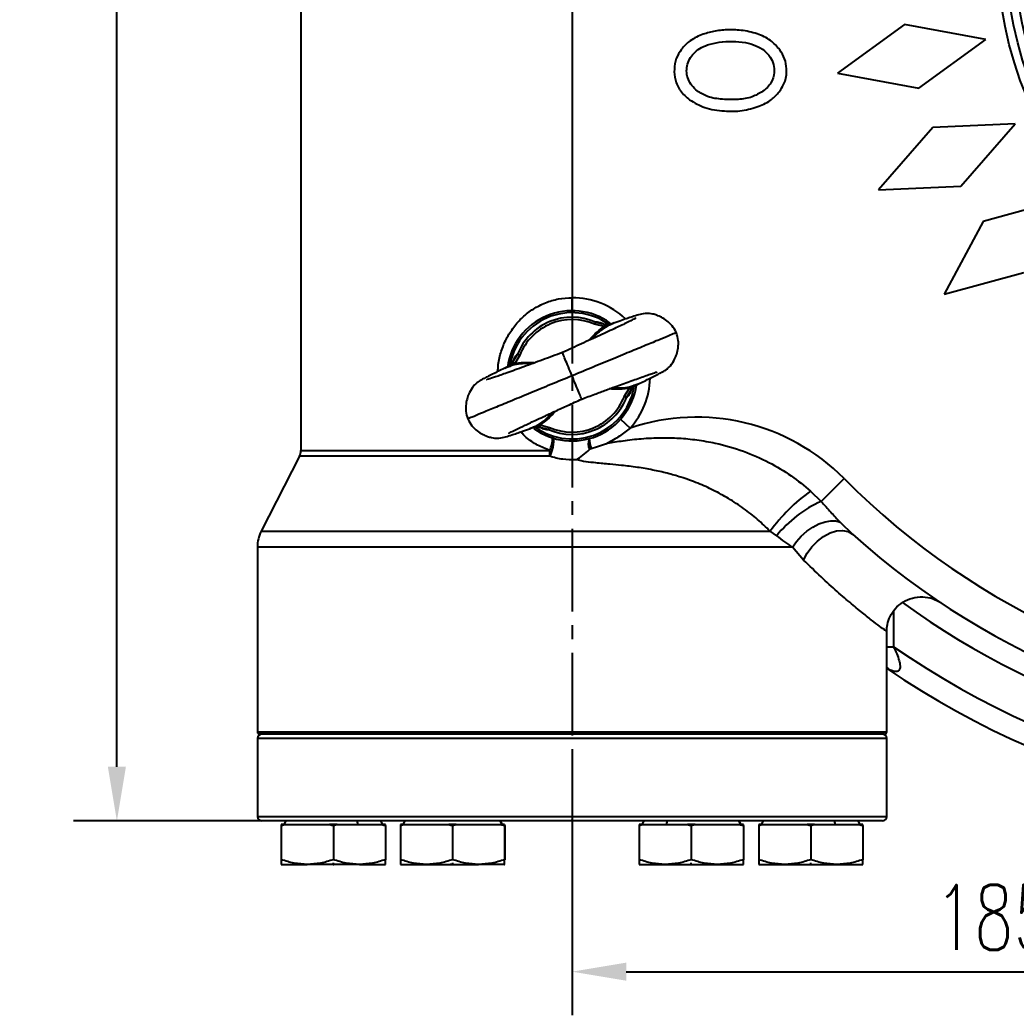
# Model space of a CAD drawing. Header units: millimetres. Extents: x 2160 to 4596, y 811 to 2534.
# Drawn here: x 3674.5 to 3904, y 1567.8 to 1797 of the extents above; entities that cross this region are included whole.
import ezdxf

# ---------------------------------------------------------------- set-up
doc = ezdxf.new("R2010")
doc.units = ezdxf.units.MM
doc.linetypes.add('CENTER2', pattern=[28.575, 19.05, -3.175, 3.175, -3.175])
doc.layers.add('2细线层', color=4, linetype='Continuous', lineweight=35)
doc.styles.get("Standard").update_dxf_attribs({"font": 'arial.ttf'})
doc.styles.add('TH_GBDIM', font='simplex.shx', dxfattribs={"width": 0.707, "bigfont": 'hzfs.shx'})
doc.dimstyles.new('ISO-25$0', dxfattribs={"dimtxt": 2.5, "dimasz": 2.5, "dimexe": 1.25, "dimexo": 0.625, "dimtad": 1, "dimtxsty": 'Standard', "dimcen": 2.5, "dimdle": 5, "dimadec": 0, "dimazin": 0, "dimtfac": 1, "dimtmove": 0, "dimatfit": 3, "dimfxl": 0, "dimarcsym": 0})

# ---------------------------------------------------------------- blocks, each defined once
blk = doc.blocks.new('*U48')
at = {"layer": '2细线层', "color": 0, "linetype": 'CENTER2', "lineweight": -3, "transparency": 16777216}
blk.add_line((0, 514.5), (0, -12.5), dxfattribs=at)
blk = doc.blocks.new('*D63')
at = {"color": 1, "linetype": 'Continuous', "transparency": 16777216}
for p, q in [((3799.19, 2073.53), (3686.81, 2073.53)), ((3696.81, 1625.03), (3696.81, 2061.03)), ((3799.19, 1612.53), (3686.81, 1612.53))]:
    blk.add_line(p, q, dxfattribs=at)
at = {"color": 1, "linetype": 'ByBlock', "transparency": 16777216}
for points in [[(3694.73, 2061.03), (3698.89, 2061.03), (3696.81, 2073.53)], [(3694.73, 1625.03), (3698.89, 1625.03), (3696.81, 1612.53)]]:
    blk.add_solid(points, dxfattribs=at)
at = {"layer": 'Defpoints', "color": 0, "linetype": 'ByBlock', "transparency": 16777216}
for p in [(3696.81, 2073.53), (3801.69, 2073.53), (3801.69, 1612.53)]:
    blk.add_point(p, dxfattribs=at)
at = {"color": 1, "linetype": 'ByBlock', "lineweight": -3, "transparency": 16777216, "insert": (3684.31, 1843.03), "char_height": 15, "attachment_point": 5, "rotation": 90, "style": 'TH_GBDIM'}
blk.add_mtext('461', dxfattribs=at)
blk = doc.blocks.new('*D64')
at = {"color": 1, "linetype": 'Continuous', "transparency": 16777216}
for p, q in [((3986.69, 1810.53), (3986.69, 1567.81)), ((3801.69, 1629.03), (3801.69, 1567.81)), ((3814.19, 1577.81), (3974.19, 1577.81))]:
    blk.add_line(p, q, dxfattribs=at)
at = {"color": 1, "linetype": 'ByBlock', "transparency": 16777216}
for points in [[(3814.19, 1579.9), (3814.19, 1575.73), (3801.69, 1577.81)], [(3974.19, 1579.9), (3974.19, 1575.73), (3986.69, 1577.81)]]:
    blk.add_solid(points, dxfattribs=at)
at = {"layer": 'Defpoints', "color": 0, "linetype": 'ByBlock', "transparency": 16777216}
for p in [(3986.69, 1813.03), (3801.69, 1631.53), (3986.69, 1577.81)]:
    blk.add_point(p, dxfattribs=at)
at = {"color": 1, "linetype": 'ByBlock', "lineweight": -3, "transparency": 16777216, "insert": (3898.87, 1590.31), "char_height": 15, "attachment_point": 5, "style": 'TH_GBDIM'}
blk.add_mtext('185', dxfattribs=at)

msp = doc.modelspace()

# ---------------------------------------------------------------- linework, layer by layer
at = {"color": 7, "linetype": 'Continuous', "lineweight": -3}
for p, q in [((3739.191, 1928.188), (3739.191, 1697.881)), ((3801.691, 1798.535), (3801.691, 1733.064)), ((3878.268, 1795.979), (3862.875, 1784.772)), ((3896.998, 1792.561), (3878.268, 1795.979)), ((3881.606, 1781.355), (3896.998, 1792.561)), ((3862.875, 1784.772), (3881.606, 1781.355)), ((3884.781, 1772.28), (3872.268, 1757.93)), ((3903.802, 1773.116), (3884.781, 1772.28)), ((3891.29, 1758.766), (3903.802, 1773.116)), ((3872.268, 1757.93), (3891.29, 1758.766)), ((3914.763, 1755.673), (3896.405, 1750.625)), ((3896.405, 1750.625), (3887.399, 1733.85)), ((3887.399, 1733.85), (3905.757, 1738.898)), ((3801.691, 1730.064), (3801.691, 1733.064)), ((3809.054, 1726.389), (3806.864, 1726.934)), ((3807.085, 1727.44), (3809.078, 1726.95)), ((3810.507, 1726.911), (3809.054, 1726.389)), ((3809.078, 1726.949), (3809.697, 1726.929)), ((3811.399, 1727.231), (3810.507, 1726.911)), ((3811.399, 1727.231), (3810.533, 1726.836)), ((3788.069, 1718.27), (3789.135, 1720.024)), ((3789.649, 1719.821), (3788.482, 1717.889)), ((3787.079, 1717.231), (3786.226, 1716.831)), ((3787.111, 1717.167), (3786.226, 1716.831)), ((3788.482, 1717.889), (3787.079, 1717.231)), ((3787.644, 1717.818), (3788.069, 1718.269)), ((3814.9, 1712.239), (3816.297, 1712.895)), ((3815.737, 1712.311), (3815.312, 1711.86)), ((3816.263, 1712.966), (3817.155, 1713.298)), ((3816.297, 1712.895), (3817.155, 1713.298)), ((3813.733, 1710.308), (3814.9, 1712.239)), ((3815.312, 1711.859), (3814.247, 1710.105)), ((3791.983, 1702.898), (3792.84, 1703.288)), ((3791.983, 1702.898), (3792.866, 1703.215)), ((3792.866, 1703.215), (3794.328, 1703.74)), ((3794.304, 1703.18), (3793.684, 1703.199)), ((3796.297, 1702.689), (3794.304, 1703.179)), ((3794.328, 1703.74), (3796.517, 1703.195)), ((3812.853, 1705.044), (3815.085, 1703.04)), ((3738.864, 1696.519), (3730.063, 1679.246)), ((3796.55, 1696.519), (3738.864, 1696.519)), ((3739.191, 1697.881), (3796.577, 1697.881)), ((3864.39, 1691.385), (3859.091, 1686.114)), ((3856.653, 1688.5), (3859.091, 1686.114)), ((3863.441, 1681.354), (3866.273, 1678.573)), ((3730.063, 1679.246), (3847.336, 1679.246)), ((3848.845, 1678.229), (3847.336, 1679.246)), ((3729.191, 1675.614), (3729.191, 1633.035)), ((3852.466, 1675.614), (3729.191, 1675.614)), ((3855.048, 1672.614), (3852.466, 1675.614)), ((3875.772, 1660.823), (3875.772, 1652.654)), ((3874.191, 1633.035), (3874.191, 1656.174)), ((3874.191, 1652.654), (3875.772, 1652.654)), ((3874.191, 1647.801), (3874.631, 1647.468)), ((3874.622, 1647.568), (3874.191, 1647.801)), ((3729.191, 1633.035), (3874.191, 1633.035)), ((3873.691, 1632.535), (3729.691, 1632.535)), ((3729.191, 1631.535), (3729.191, 1613.535)), ((3874.191, 1631.535), (3729.191, 1631.535)), ((3874.191, 1613.535), (3874.191, 1631.535)), ((3729.191, 1613.535), (3874.191, 1613.535)), ((3873.191, 1612.535), (3730.191, 1612.535)), ((3735.555, 1611.735), (3734.691, 1611.735)), ((3734.691, 1611.463), (3734.691, 1603.606)), ((3735.749, 1612.535), (3735.287, 1611.735)), ((3735.555, 1611.735), (3745.827, 1611.735)), ((3747.555, 1611.735), (3745.827, 1611.735)), ((3746.691, 1611.463), (3746.691, 1603.606)), ((3747.555, 1611.735), (3757.827, 1611.735)), ((3752.393, 1611.735), (3752.162, 1612.535)), ((3758.095, 1611.735), (3757.633, 1612.535)), ((3758.691, 1611.735), (3757.827, 1611.735)), ((3758.691, 1611.463), (3758.691, 1603.606)), ((3763.021, 1611.735), (3762.157, 1611.735)), ((3762.157, 1611.463), (3762.157, 1603.606)), ((3762.753, 1611.735), (3763.215, 1612.535)), ((3763.021, 1611.735), (3773.294, 1611.735)), ((3775.021, 1611.735), (3773.294, 1611.735)), ((3774.157, 1611.463), (3774.157, 1603.606)), ((3775.021, 1611.735), (3785.294, 1611.735)), ((3785.561, 1611.735), (3785.1, 1612.535)), ((3785.629, 1611.735), (3785.167, 1612.535)), ((3786.157, 1611.735), (3785.294, 1611.735)), ((3786.157, 1611.485), (3786.224, 1611.463)), ((3786.157, 1611.463), (3786.157, 1603.606)), ((3786.224, 1611.463), (3786.224, 1603.606)), ((3801.691, 1612.535), (3801.345, 1612.535)), ((3801.691, 1612.535), (3801.691, 1612.88)), ((3818.021, 1611.735), (3817.157, 1611.735)), ((3817.157, 1611.463), (3817.157, 1603.606)), ((3818.215, 1612.535), (3817.753, 1611.735)), ((3818.021, 1611.735), (3828.294, 1611.735)), ((3823.455, 1611.735), (3823.686, 1612.535)), ((3830.021, 1611.735), (3828.294, 1611.735)), ((3829.157, 1611.463), (3829.157, 1603.606)), ((3830.021, 1611.735), (3840.294, 1611.735)), ((3840.561, 1611.735), (3840.1, 1612.535)), ((3840.629, 1611.735), (3840.167, 1612.535)), ((3841.157, 1611.735), (3840.294, 1611.735)), ((3841.157, 1611.463), (3841.157, 1603.606)), ((3841.168, 1611.481), (3841.224, 1611.463)), ((3841.224, 1611.463), (3841.224, 1603.606)), ((3845.555, 1611.735), (3844.691, 1611.735)), ((3844.691, 1611.463), (3844.691, 1603.606)), ((3845.749, 1612.535), (3845.287, 1611.735)), ((3845.555, 1611.735), (3855.827, 1611.735)), ((3857.555, 1611.735), (3855.827, 1611.735)), ((3856.691, 1611.463), (3856.691, 1603.606)), ((3857.555, 1611.735), (3867.827, 1611.735)), ((3862.393, 1611.735), (3862.162, 1612.535)), ((3868.095, 1611.735), (3867.633, 1612.535)), ((3868.691, 1611.735), (3867.827, 1611.735)), ((3868.691, 1611.463), (3868.691, 1603.606)), ((3734.691, 1602.535), (3740.691, 1602.535)), ((3752.691, 1602.535), (3740.691, 1602.535)), ((3746.691, 1602.535), (3746.093, 1602.535)), ((3746.691, 1602.535), (3746.691, 1602.88)), ((3752.691, 1602.535), (3758.691, 1602.535)), ((3762.157, 1602.535), (3768.157, 1602.535)), ((3768.157, 1602.535), (3780.157, 1602.535)), ((3774.224, 1602.535), (3773.626, 1602.535)), ((3774.224, 1602.535), (3774.224, 1602.88)), ((3786.157, 1602.535), (3780.157, 1602.535)), ((3786.157, 1602.535), (3786.224, 1602.535)), ((3817.157, 1602.535), (3823.157, 1602.535)), ((3823.157, 1602.535), (3835.157, 1602.535)), ((3829.157, 1602.535), (3829.157, 1602.88)), ((3829.157, 1602.535), (3829.756, 1602.535)), ((3835.157, 1602.535), (3841.157, 1602.535)), ((3841.157, 1602.535), (3841.224, 1602.535)), ((3844.691, 1602.535), (3850.691, 1602.535)), ((3850.691, 1602.535), (3862.691, 1602.535)), ((3856.691, 1602.535), (3856.691, 1602.88)), ((3856.691, 1602.535), (3857.289, 1602.535)), ((3862.691, 1602.535), (3868.691, 1602.535))]:
    msp.add_line(p, q, dxfattribs=at)
at = {"color": 7, "linetype": 'Continuous', "lineweight": -3, "flags": 128}
for points in [[(3797.224, 1700.745), (3797.356, 1700.607), (3797.423, 1700.3), (3797.424, 1699.843), (3797.356, 1699.265), (3797.226, 1698.602), (3797.039, 1697.894), (3796.809, 1697.185), (3796.55, 1696.519)], [(3852.466, 1675.614), (3853.373, 1676.902), (3854.492, 1678.133), (3855.773, 1679.249), (3857.157, 1680.202), (3858.582, 1680.947), (3859.984, 1681.452), (3861.3, 1681.693), (3862.47, 1681.66), (3863.441, 1681.354)], [(3855.048, 1672.614), (3855.85, 1674.184), (3856.923, 1675.67), (3858.21, 1676.993), (3859.643, 1678.082), (3861.145, 1678.879), (3862.636, 1679.342), (3864.035, 1679.446), (3865.27, 1679.185), (3866.273, 1678.573)]]:
    msp.add_lwpolyline(points, dxfattribs=at)
at = {"color": 7, "linetype": 'Continuous', "lineweight": -3}
for radius in [87, 85, 83]:
    msp.add_circle((3986.691, 1813.035), radius, dxfattribs=at)
for centre, radius, start, end in [((3801.691, 1715.064), 18, 46.93639, 90), ((3801.691, 1715.064), 15, 54.13579, 172.4719), ((3801.691, 1715.064), 14.55, 54.50798, 172.02386), ((3801.691, 1715.064), 13.5, 66.44906, 158.4475), ((3801.691, 1715.064), 12.948, 66.44908, 158.44748), ((3801.691, 1715.064), 15, 234.03919, 351.70005), ((3801.691, 1715.064), 14.55, 234.50803, 352.02429), ((3801.691, 1715.064), 18, 318.08555, 358.02974), ((3801.691, 1715.064), 13.5, 246.44906, 338.4475), ((3801.691, 1715.064), 12.948, 246.44908, 338.44748), ((3830.358, 1657.535), 48, 44.84695, 108.55265), ((3787.756, 1701.381), 9.49, 338.35465, 356.15469), ((3808.775, 1699.416), 3.38, 159.78863, 203.60861), ((3822.547, 1703.28), 17.158, 189.04239, 196.75698), ((3736.191, 1697.881), 3, 333, 0), ((3763.412, 1697.851), 33.165, 357.69779, 0.05137), ((3986.691, 1813.035), 172.5, 224.84695, 308.3373), ((3879.355, 1656.328), 39.375, 125.20874, 144.40702), ((3869.617, 1661.838), 26.46, 113.44091, 141.72344), ((3986.691, 1813.035), 200, 235.77113, 319.35661), ((3986.691, 1813.035), 195, 235.33235, 318.18969), ((3737.191, 1675.614), 8, 153, 180), ((3986.691, 1813.035), 180.5, 228.15376, 308.3373), ((3986.691, 1813.035), 185.5, 234.06827, 308.3373), ((3729.691, 1633.035), 0.5, 180, 270), ((3730.191, 1631.535), 1, 90, 180), ((3873.191, 1631.535), 1, 0, 90), ((3873.691, 1633.035), 0.5, 270, 0), ((3730.191, 1613.535), 1, 180, 270), ((3873.191, 1613.535), 1, 270, 0)]:
    msp.add_arc(centre, radius, start, end, dxfattribs=at)
for points, knots in [([(3831.517, 1793.618), (3830.494, 1793.156), (3828.723, 1792.357), (3827.441, 1790.909), (3826.9, 1790.299)], [0, 0, 0, 0, 0.5780569, 1, 1, 1, 1]), ([(3849.572, 1790.153), (3848.891, 1790.923), (3847.445, 1792.557), (3844.239, 1793.98), (3840.823, 1794.72), (3837.433, 1794.811), (3834.346, 1794.532), (3832.437, 1793.915), (3831.517, 1793.618)], [0, 0, 0, 0, 0.1564092, 0.3321812, 0.5264058, 0.6922997, 0.8518551, 1, 1, 1, 1]), ([(3830.507, 1780.676), (3830.073, 1781.075), (3829.242, 1781.84), (3828.412, 1783.301), (3828.046, 1784.882), (3828.115, 1786.501), (3828.676, 1788.059), (3829.699, 1789.419), (3831.125, 1790.556), (3832.277, 1791.032), (3832.879, 1791.282)], [0, 0, 0, 0, 0.129795, 0.2485062, 0.365101, 0.4845932, 0.6019273, 0.7255784, 0.856379, 1, 1, 1, 1]), ([(3832.879, 1791.282), (3833.764, 1791.527), (3835.651, 1792.05), (3838.615, 1792.141), (3841.488, 1791.917), (3844.009, 1791.226), (3845.984, 1790.074), (3847.421, 1788.6), (3848.226, 1786.816), (3848.386, 1784.717), (3847.691, 1782.344), (3846.37, 1781.194), (3845.683, 1780.596)], [0, 0, 0, 0, 0.1118979, 0.2388669, 0.3599121, 0.463869, 0.5555492, 0.6365152, 0.7117599, 0.7897235, 0.890585, 1, 1, 1, 1]), ([(3826.9, 1790.299), (3826.451, 1789.596), (3825.559, 1788.197), (3825.147, 1785.707), (3825.393, 1783.138), (3826.547, 1780.56), (3828.01, 1779.295), (3828.767, 1778.64)], [0, 0, 0, 0, 0.1886755, 0.3755256, 0.5627745, 0.7736412, 1, 1, 1, 1]), ([(3849.412, 1780.445), (3849.93, 1781.257), (3850.971, 1782.886), (3851.239, 1785.628), (3850.786, 1788.134), (3849.981, 1789.473), (3849.572, 1790.153)], [0, 0, 0, 0, 0.2748684, 0.5520098, 0.77219, 1, 1, 1, 1]), ([(3845.683, 1780.596), (3844.863, 1780.123), (3843.098, 1779.103), (3839.839, 1778.637), (3836.412, 1778.711), (3833.088, 1779.125), (3831.294, 1780.203), (3830.507, 1780.676)], [0, 0, 0, 0, 0.1773219, 0.3817976, 0.6085335, 0.8282288, 1, 1, 1, 1]), ([(3844.756, 1777.141), (3845.78, 1777.6), (3847.558, 1778.396), (3848.86, 1779.835), (3849.412, 1780.445)], [0, 0, 0, 0, 0.57592258, 1, 1, 1, 1]), ([(3828.767, 1778.64), (3829.909, 1777.975), (3832.38, 1776.537), (3836.616, 1775.996), (3840.868, 1775.96), (3843.468, 1776.75), (3844.756, 1777.141)], [0, 0, 0, 0, 0.2366317, 0.5120105, 0.7583041, 1, 1, 1, 1]), ([(3784.609, 1716.062), (3784.624, 1716.594), (3784.67, 1718.168), (3785.315, 1720.733), (3786.498, 1723.638), (3788.16, 1726.301), (3790.255, 1728.62), (3792.726, 1730.533), (3795.529, 1731.95), (3798.549, 1732.89), (3800.648, 1733.007), (3801.691, 1733.064)], [0, 0, 0, 0, 0.0597422, 0.1765461, 0.2946587, 0.4128948, 0.5297988, 0.647282, 0.7646387, 0.8831471, 1, 1, 1, 1]), ([(3825.726, 1724.995), (3825.429, 1725.551), (3824.863, 1726.612), (3823.609, 1727.75), (3822.385, 1728.536), (3821.264, 1729.024), (3820.317, 1729.292), (3819.365, 1729.435), (3818.15, 1729.412), (3816.924, 1729.095), (3815.832, 1728.759), (3814.45, 1728.3), (3813.064, 1727.823), (3811.912, 1727.414), (3811.281, 1727.19)], [0, 0, 0, 0, 0.0802992, 0.1532365, 0.2176615, 0.2724243, 0.3175501, 0.3543754, 0.4174178, 0.5489488, 0.6943537, 0.7883836, 0.883965, 1, 1, 1, 1]), ([(3816.26, 1728.29), (3816.269, 1728.3), (3816.301, 1728.342), (3815.697, 1727.992), (3814.441, 1727.374), (3811.802, 1726.099), (3808.204, 1724.42), (3803.955, 1722.465), (3800.959, 1721.101), (3799.476, 1720.425)], [0, 0, 0, 0, 0.0236757, 0.0922552, 0.2479805, 0.4254896, 0.6204762, 0.8121875, 1, 1, 1, 1]), ([(3805.649, 1723.248), (3805.69, 1723.302), (3806.244, 1724.009), (3807.34, 1725.122), (3808.531, 1726.002), (3809.054, 1726.389)], [0, 0, 0, 0, 0.0437386, 0.5805514, 1, 1, 1, 1]), ([(3810.533, 1726.836), (3810.253, 1726.717), (3809.397, 1726.351), (3807.911, 1725.285), (3806.885, 1724.184), (3806.285, 1723.541)], [0, 0, 0, 0, 0.1679096, 0.5142219, 1, 1, 1, 1]), ([(3807.085, 1727.44), (3807.079, 1727.427), (3807.068, 1727.401), (3807.017, 1727.284), (3806.947, 1727.124), (3806.892, 1726.997), (3806.864, 1726.934)], [0, 0, 0, 0, 0.25, 0.5, 0.75, 1, 1, 1, 1]), ([(3807.085, 1727.44), (3807.198, 1727.464), (3807.417, 1727.511), (3808.131, 1727.382), (3808.823, 1727.09), (3809.165, 1726.946)], [0, 0, 0, 0, 0.3505076, 0.6800159, 1, 1, 1, 1]), ([(3809.078, 1726.95), (3809.079, 1726.939), (3809.083, 1726.918), (3809.079, 1726.789), (3809.07, 1726.607), (3809.059, 1726.462), (3809.054, 1726.389)], [0, 0, 0, 0, 0.24999994, 0.49999992, 0.74999993, 1, 1, 1, 1]), ([(3809.697, 1726.929), (3809.899, 1726.939), (3810.504, 1726.966), (3811.041, 1727.125), (3811.399, 1727.231)], [0, 0, 0, 0, 0.3327822, 1, 1, 1, 1]), ([(3825.623, 1724.952), (3825.616, 1724.949), (3825.596, 1724.941), (3824.409, 1724.45), (3822.289, 1723.575), (3819.254, 1722.321), (3815.536, 1720.784), (3811.264, 1719.02), (3806.587, 1717.087), (3803.332, 1715.742), (3801.691, 1715.064)], [0, 0, 0, 0, 0.0911634, 0.2209144, 0.3516445, 0.4822546, 0.6117406, 0.7401338, 0.8689752, 1, 1, 1, 1]), ([(3817.1, 1713.271), (3817.172, 1713.305), (3817.739, 1713.571), (3818.727, 1714.043), (3820.06, 1714.689), (3821.23, 1715.274), (3822.136, 1715.749), (3822.796, 1716.121), (3823.252, 1716.413), (3823.567, 1716.635), (3823.969, 1716.979), (3824.611, 1717.65), (3825.287, 1718.713), (3825.85, 1720.138), (3826.167, 1721.58), (3826.25, 1723.264), (3825.905, 1724.401), (3825.726, 1724.995)], [0, 0, 0, 0, 0.0131635, 0.10262655, 0.20017754, 0.30610066, 0.40845994, 0.48986642, 0.55593996, 0.59026427, 0.61117678, 0.63901012, 0.72153986, 0.7780646, 0.84433962, 0.91882516, 1, 1, 1, 1]), ([(3799.476, 1720.425), (3797.949, 1719.857), (3794.863, 1718.709), (3790.473, 1717.095), (3786.74, 1715.744), (3783.97, 1714.784), (3782.644, 1714.336), (3781.969, 1714.157), (3782.022, 1714.151), (3782.035, 1714.15)], [0, 0, 0, 0, 0.1878125, 0.3795238, 0.5745104, 0.7520195, 0.9077448, 0.9763243, 1, 1, 1, 1]), ([(3788.012, 1718.209), (3788.148, 1718.543), (3788.43, 1719.235), (3788.846, 1719.834), (3789.037, 1719.96), (3789.135, 1720.024)], [0, 0, 0, 0, 0.3120319, 0.6469836, 1, 1, 1, 1]), ([(3801.691, 1715.064), (3801.401, 1715.767), (3800.82, 1717.172), (3800.088, 1718.944), (3799.576, 1720.183), (3799.509, 1720.344), (3799.476, 1720.425)], [0, 0, 0, 0, 0.2499913, 0.4999972, 0.749995, 1, 1, 1, 1]), ([(3786.226, 1716.831), (3786.555, 1717.008), (3787.047, 1717.275), (3787.495, 1717.682), (3787.644, 1717.818)], [0, 0, 0, 0, 0.6672178, 1, 1, 1, 1]), ([(3792.618, 1717.887), (3792.512, 1717.894), (3791.989, 1717.93), (3791.073, 1717.922), (3789.581, 1717.818), (3788.237, 1717.624), (3787.353, 1717.265), (3787.111, 1717.167)], [0, 0, 0, 0, 0.0567763, 0.2813695, 0.4896054, 0.8602026, 1, 1, 1, 1]), ([(3788.069, 1718.27), (3788.075, 1718.261), (3788.088, 1718.244), (3788.182, 1718.155), (3788.317, 1718.033), (3788.427, 1717.937), (3788.482, 1717.889)], [0, 0, 0, 0, 0.2499999, 0.4999999, 0.7499999, 1, 1, 1, 1]), ([(3788.482, 1717.889), (3788.897, 1717.961), (3789.713, 1718.101), (3791.059, 1718.169), (3792.189, 1718.155), (3792.909, 1718.088), (3793.112, 1718.069)], [0, 0, 0, 0, 0.2711716, 0.5337545, 0.868429, 1, 1, 1, 1]), ([(3786.282, 1716.858), (3786.209, 1716.824), (3785.643, 1716.558), (3784.655, 1716.086), (3783.322, 1715.44), (3782.151, 1714.855), (3781.246, 1714.38), (3780.585, 1714.008), (3780.129, 1713.716), (3779.814, 1713.494), (3779.413, 1713.15), (3778.771, 1712.479), (3778.095, 1711.416), (3777.531, 1709.991), (3777.214, 1708.549), (3777.132, 1706.864), (3777.476, 1705.727), (3777.656, 1705.134)], [0, 0, 0, 0, 0.0131632, 0.1026262, 0.2001773, 0.3061004, 0.4084597, 0.4898662, 0.5559398, 0.5902641, 0.6111766, 0.63901, 0.7215398, 0.7780645, 0.8443396, 0.9188251, 1, 1, 1, 1]), ([(3801.691, 1715.064), (3800.05, 1714.386), (3796.794, 1713.041), (3792.118, 1711.109), (3787.846, 1709.344), (3784.128, 1707.808), (3781.092, 1706.554), (3778.973, 1705.678), (3777.785, 1705.188), (3777.766, 1705.18), (3777.758, 1705.176)], [0, 0, 0, 0, 0.1310248, 0.2598662, 0.3882594, 0.5177454, 0.6483555, 0.7790856, 0.9088366, 1, 1, 1, 1]), ([(3803.906, 1709.704), (3803.872, 1709.784), (3803.806, 1709.945), (3803.294, 1711.185), (3802.561, 1712.957), (3801.981, 1714.362), (3801.691, 1715.064)], [0, 0, 0, 0, 0.250005, 0.5000028, 0.7500087, 1, 1, 1, 1]), ([(3803.906, 1709.704), (3804.923, 1710.082), (3806.812, 1710.785), (3809.373, 1711.733), (3811.472, 1712.505), (3813.904, 1713.394), (3816.117, 1714.193), (3818.093, 1714.89), (3819.42, 1715.348), (3820.412, 1715.676), (3821.008, 1715.868), (3821.308, 1715.96), (3821.316, 1715.978), (3821.319, 1715.985)], [0, 0, 0, 0, 0.1225287, 0.2274703, 0.3162562, 0.3925936, 0.5567175, 0.6471806, 0.7428207, 0.8314394, 0.9061753, 0.966929, 1, 1, 1, 1]), ([(3810.923, 1712.302), (3811.803, 1712.27), (3813.309, 1712.214), (3815.116, 1712.508), (3815.981, 1712.853), (3816.263, 1712.966)], [0, 0, 0, 0, 0.48633357, 0.83227183, 1, 1, 1, 1]), ([(3817.155, 1713.298), (3816.827, 1713.12), (3816.335, 1712.854), (3815.886, 1712.446), (3815.737, 1712.311)], [0, 0, 0, 0, 0.6672178, 1, 1, 1, 1]), ([(3814.9, 1712.239), (3814.544, 1712.178), (3813.746, 1712.039), (3812.401, 1711.959), (3811.208, 1711.972), (3810.47, 1712.041), (3810.266, 1712.061)], [0, 0, 0, 0, 0.232258, 0.5218588, 0.8676597, 1, 1, 1, 1]), ([(3815.369, 1711.92), (3815.233, 1711.586), (3814.952, 1710.894), (3814.536, 1710.294), (3814.345, 1710.169), (3814.247, 1710.105)], [0, 0, 0, 0, 0.3118528, 0.6468908, 1, 1, 1, 1]), ([(3815.312, 1711.859), (3815.306, 1711.868), (3815.294, 1711.885), (3815.2, 1711.974), (3815.065, 1712.096), (3814.955, 1712.192), (3814.9, 1712.239)], [0, 0, 0, 0, 0.24999994, 0.49999992, 0.74999993, 1, 1, 1, 1]), ([(3787.127, 1701.843), (3787.119, 1701.835), (3787.069, 1701.778), (3787.561, 1702.074), (3788.662, 1702.616), (3790.4, 1703.463), (3792.111, 1704.273), (3793.674, 1705.006), (3795.606, 1705.904), (3797.963, 1706.99), (3800.774, 1708.277), (3802.822, 1709.21), (3803.906, 1709.704)], [0, 0, 0, 0, 0.0118315, 0.0809938, 0.2301012, 0.3783472, 0.4527495, 0.5364095, 0.6322194, 0.7406701, 0.8627025, 1, 1, 1, 1]), ([(3792.84, 1703.288), (3793.121, 1703.408), (3793.981, 1703.775), (3795.471, 1704.843), (3796.5, 1705.947), (3797.1, 1706.591)], [0, 0, 0, 0, 0.1682814, 0.5145865, 1, 1, 1, 1]), ([(3797.736, 1706.884), (3797.693, 1706.83), (3797.161, 1706.15), (3796.07, 1705.033), (3794.88, 1704.15), (3794.328, 1703.74)], [0, 0, 0, 0, 0.0448414, 0.5567394, 1, 1, 1, 1]), ([(3777.656, 1705.134), (3777.953, 1704.578), (3778.518, 1703.517), (3779.773, 1702.379), (3780.997, 1701.593), (3782.118, 1701.105), (3783.064, 1700.837), (3784.017, 1700.694), (3785.232, 1700.717), (3786.458, 1701.033), (3787.55, 1701.37), (3788.932, 1701.829), (3790.318, 1702.306), (3791.47, 1702.715), (3792.101, 1702.939)], [0, 0, 0, 0, 0.0802993, 0.1532367, 0.2176619, 0.2724247, 0.3175506, 0.3543759, 0.4174184, 0.5489496, 0.6943547, 0.7883848, 0.8839663, 1, 1, 1, 1]), ([(3793.684, 1703.199), (3793.483, 1703.19), (3792.877, 1703.163), (3792.341, 1703.004), (3791.983, 1702.898)], [0, 0, 0, 0, 0.33278221, 1, 1, 1, 1]), ([(3796.297, 1702.689), (3796.184, 1702.665), (3795.964, 1702.618), (3795.251, 1702.746), (3794.558, 1703.039), (3794.217, 1703.182)], [0, 0, 0, 0, 0.3505109, 0.6800222, 1, 1, 1, 1]), ([(3794.304, 1703.179), (3794.302, 1703.19), (3794.299, 1703.211), (3794.303, 1703.34), (3794.312, 1703.522), (3794.323, 1703.667), (3794.328, 1703.74)], [0, 0, 0, 0, 0.24999994, 0.49999992, 0.74999993, 1, 1, 1, 1]), ([(3796.297, 1702.689), (3796.302, 1702.702), (3796.314, 1702.728), (3796.365, 1702.845), (3796.435, 1703.005), (3796.49, 1703.132), (3796.517, 1703.195)], [0, 0, 0, 0, 0.25, 0.5, 0.75, 1, 1, 1, 1]), ([(3796.577, 1697.881), (3795.619, 1698.258), (3793.68, 1699.02), (3791.421, 1700.525), (3790.265, 1701.709), (3789.84, 1702.144)], [0, 0, 0, 0, 0.3821337, 0.7731473, 1, 1, 1, 1]), ([(3815.085, 1703.04), (3814.276, 1702.386), (3812.633, 1701.057), (3810.776, 1700.05), (3809.834, 1699.539)], [0, 0, 0, 0, 0.492686, 1, 1, 1, 1]), ([(3809.834, 1699.539), (3811.042, 1699.74), (3813.629, 1700.172), (3817.783, 1700.641), (3822.077, 1700.852), (3826.365, 1700.749), (3830.508, 1700.35), (3835.514, 1699.47), (3841.121, 1697.855), (3846.98, 1695.277), (3852.185, 1692.203), (3855.193, 1689.71), (3856.653, 1688.5)], [0, 0, 0, 0, 0.0734222, 0.1571995, 0.2509724, 0.3317346, 0.4152521, 0.5015532, 0.6378312, 0.7658566, 0.8863862, 1, 1, 1, 1]), ([(3806.118, 1698.333), (3806.743, 1698.516), (3807.681, 1698.79), (3808.76, 1699.157), (3809.298, 1699.346), (3809.566, 1699.442), (3809.7, 1699.49), (3809.772, 1699.516), (3809.809, 1699.53), (3809.828, 1699.537), (3809.833, 1699.538), (3809.834, 1699.539), (3809.834, 1699.539), (3809.834, 1699.539), (3809.834, 1699.539), (3809.834, 1699.539)], [0, 0, 0, 0, 0.4999565, 0.7499679, 0.8749676, 0.9374871, 0.9687469, 0.9843768, 0.9960672, 0.9990037, 0.9997444, 0.9999328, 0.9999816, 0.9999946, 1, 1, 1, 1]), ([(3802.558, 1695.725), (3801.538, 1695.72), (3799.478, 1695.709), (3797.532, 1696.247), (3796.55, 1696.519)], [0, 0, 0, 0, 0.4953204, 1, 1, 1, 1]), ([(3802.558, 1695.727), (3802.558, 1695.727), (3802.558, 1695.727), (3802.56, 1695.727), (3802.564, 1695.729), (3802.582, 1695.738), (3803.158, 1696.02), (3804.257, 1696.712), (3805.198, 1697.606), (3805.678, 1698.062)], [0, 0, 0, 0, 0.0000331, 0.0003092, 0.0010937, 0.0040926, 0.0158087, 0.4984428, 1, 1, 1, 1]), ([(3805.678, 1698.062), (3805.742, 1698.122), (3805.871, 1698.242), (3806.036, 1698.303), (3806.118, 1698.333)], [0, 0, 0, 0, 0.5011533, 1, 1, 1, 1]), ([(3847.336, 1679.246), (3846.375, 1680.178), (3844.434, 1682.063), (3841.217, 1684.568), (3837.833, 1686.796), (3834.294, 1688.733), (3830.63, 1690.38), (3827.577, 1691.479), (3825.221, 1692.191), (3823.622, 1692.623), (3821.973, 1693.019), (3820.274, 1693.378), (3818.523, 1693.702), (3816.72, 1693.989), (3814.905, 1694.236), (3812.797, 1694.465), (3810.22, 1694.718), (3807.506, 1694.97), (3804.869, 1695.233), (3803.356, 1695.555), (3802.558, 1695.725)], [0, 0, 0, 0, 0.0814012, 0.16448, 0.2500526, 0.331675, 0.4145806, 0.4993935, 0.5328051, 0.5669186, 0.6017692, 0.6373908, 0.6738165, 0.7110784, 0.7492077, 0.7857137, 0.8402924, 0.906453, 0.9506565, 1, 1, 1, 1]), ([(3859.091, 1686.114), (3859.834, 1685.293), (3861.302, 1683.673), (3862.734, 1682.12), (3863.441, 1681.354)], [0, 0, 0, 0, 0.5068389, 1, 1, 1, 1]), ([(3852.466, 1675.614), (3851.902, 1676.003), (3850.758, 1676.792), (3849.489, 1677.745), (3848.845, 1678.229)], [0, 0, 0, 0, 0.4924845, 1, 1, 1, 1]), ([(3874.163, 1656.174), (3874.116, 1656.207), (3874.019, 1656.278), (3872.99, 1657.046), (3871.315, 1658.319), (3868.995, 1660.139), (3866.133, 1662.472), (3862.8, 1665.33), (3859.092, 1668.668), (3856.401, 1671.294), (3855.048, 1672.614)], [0, 0, 0, 0, 0.1153166, 0.2411831, 0.3677154, 0.4938082, 0.6197508, 0.7456181, 0.8721297, 1, 1, 1, 1]), ([(3874.191, 1656.152), (3874.224, 1656.706), (3874.297, 1657.895), (3874.936, 1659.71), (3876.102, 1661.504), (3877.862, 1663.02), (3880.074, 1663.996), (3882.459, 1664.258), (3884.733, 1663.872), (3886.014, 1663.154), (3886.626, 1662.811)], [0, 0, 0, 0, 0.0963913, 0.2069149, 0.3308657, 0.4654813, 0.6058082, 0.7455077, 0.8784153, 1, 1, 1, 1]), ([(3875.772, 1652.654), (3876.267, 1651.584), (3876.939, 1650.134), (3877.268, 1648.491), (3877.265, 1647.853), (3877.18, 1647.448), (3876.972, 1647.12), (3876.605, 1646.932), (3876.115, 1646.919), (3875.443, 1647.057), (3874.929, 1647.377), (3874.622, 1647.568)], [0, 0, 0, 0, 0.359936, 0.4876289, 0.5411344, 0.5896857, 0.6514744, 0.7159757, 0.7887106, 0.8736401, 1, 1, 1, 1]), ([(3734.691, 1611.463), (3734.852, 1611.516), (3735.139, 1611.61), (3735.428, 1611.696), (3735.555, 1611.735)], [0, 0, 0, 0, 0.5604651, 1, 1, 1, 1]), ([(3734.691, 1611.735), (3734.691, 1611.686), (3734.691, 1611.599), (3734.691, 1611.504), (3734.691, 1611.463)], [0, 0, 0, 0, 0.559612, 1, 1, 1, 1]), ([(3745.827, 1611.735), (3745.989, 1611.686), (3746.277, 1611.599), (3746.564, 1611.504), (3746.691, 1611.463)], [0, 0, 0, 0, 0.559612, 1, 1, 1, 1]), ([(3746.691, 1611.463), (3746.852, 1611.515), (3747.139, 1611.61), (3747.427, 1611.696), (3747.555, 1611.735)], [0, 0, 0, 0, 0.5600368, 1, 1, 1, 1]), ([(3757.827, 1611.735), (3757.989, 1611.686), (3758.278, 1611.599), (3758.565, 1611.504), (3758.691, 1611.463)], [0, 0, 0, 0, 0.5604119, 1, 1, 1, 1]), ([(3758.691, 1611.463), (3758.691, 1611.516), (3758.691, 1611.61), (3758.691, 1611.696), (3758.691, 1611.735)], [0, 0, 0, 0, 0.5604651, 1, 1, 1, 1]), ([(3762.157, 1611.463), (3762.318, 1611.516), (3762.605, 1611.61), (3762.894, 1611.696), (3763.021, 1611.735)], [0, 0, 0, 0, 0.5604651, 1, 1, 1, 1]), ([(3762.157, 1611.735), (3762.157, 1611.686), (3762.157, 1611.599), (3762.157, 1611.504), (3762.157, 1611.463)], [0, 0, 0, 0, 0.5599565, 1, 1, 1, 1]), ([(3773.294, 1611.735), (3773.455, 1611.686), (3773.744, 1611.599), (3774.031, 1611.504), (3774.157, 1611.463)], [0, 0, 0, 0, 0.559612, 1, 1, 1, 1]), ([(3774.157, 1611.463), (3774.318, 1611.516), (3774.605, 1611.61), (3774.894, 1611.696), (3775.021, 1611.735)], [0, 0, 0, 0, 0.5604651, 1, 1, 1, 1]), ([(3785.294, 1611.735), (3785.455, 1611.686), (3785.744, 1611.599), (3786.031, 1611.504), (3786.157, 1611.463)], [0, 0, 0, 0, 0.559612, 1, 1, 1, 1]), ([(3786.157, 1611.463), (3786.157, 1611.515), (3786.157, 1611.61), (3786.157, 1611.696), (3786.157, 1611.735)], [0, 0, 0, 0, 0.5600368, 1, 1, 1, 1]), ([(3786.224, 1611.463), (3786.224, 1611.516), (3786.224, 1611.61), (3786.224, 1611.696), (3786.224, 1611.735)], [0, 0, 0, 0, 0.56046507, 1, 1, 1, 1]), ([(3817.157, 1611.463), (3817.318, 1611.515), (3817.605, 1611.61), (3817.894, 1611.696), (3818.021, 1611.735)], [0, 0, 0, 0, 0.5595789, 1, 1, 1, 1]), ([(3817.157, 1611.735), (3817.157, 1611.686), (3817.157, 1611.599), (3817.157, 1611.504), (3817.157, 1611.463)], [0, 0, 0, 0, 0.559612, 1, 1, 1, 1]), ([(3828.294, 1611.735), (3828.455, 1611.686), (3828.744, 1611.599), (3829.031, 1611.504), (3829.157, 1611.463)], [0, 0, 0, 0, 0.5599565, 1, 1, 1, 1]), ([(3829.157, 1611.463), (3829.318, 1611.516), (3829.605, 1611.61), (3829.894, 1611.696), (3830.021, 1611.735)], [0, 0, 0, 0, 0.5604651, 1, 1, 1, 1]), ([(3840.294, 1611.735), (3840.455, 1611.686), (3840.744, 1611.599), (3841.031, 1611.504), (3841.157, 1611.463)], [0, 0, 0, 0, 0.559612, 1, 1, 1, 1]), ([(3841.157, 1611.463), (3841.157, 1611.516), (3841.157, 1611.61), (3841.157, 1611.696), (3841.157, 1611.735)], [0, 0, 0, 0, 0.5604651, 1, 1, 1, 1]), ([(3841.224, 1611.463), (3841.224, 1611.515), (3841.224, 1611.61), (3841.224, 1611.696), (3841.224, 1611.735)], [0, 0, 0, 0, 0.5595789, 1, 1, 1, 1]), ([(3844.691, 1611.463), (3844.852, 1611.516), (3845.139, 1611.61), (3845.428, 1611.696), (3845.555, 1611.735)], [0, 0, 0, 0, 0.5604651, 1, 1, 1, 1]), ([(3844.691, 1611.735), (3844.691, 1611.686), (3844.691, 1611.599), (3844.691, 1611.504), (3844.691, 1611.463)], [0, 0, 0, 0, 0.559612, 1, 1, 1, 1]), ([(3855.827, 1611.735), (3855.989, 1611.686), (3856.277, 1611.599), (3856.564, 1611.504), (3856.691, 1611.463)], [0, 0, 0, 0, 0.559612, 1, 1, 1, 1]), ([(3856.691, 1611.463), (3856.851, 1611.515), (3857.138, 1611.61), (3857.427, 1611.696), (3857.555, 1611.735)], [0, 0, 0, 0, 0.5595789, 1, 1, 1, 1]), ([(3867.827, 1611.735), (3867.989, 1611.686), (3868.278, 1611.599), (3868.565, 1611.504), (3868.691, 1611.463)], [0, 0, 0, 0, 0.5599565, 1, 1, 1, 1]), ([(3868.691, 1611.463), (3868.691, 1611.516), (3868.691, 1611.61), (3868.691, 1611.696), (3868.691, 1611.735)], [0, 0, 0, 0, 0.5604651, 1, 1, 1, 1]), ([(3740.691, 1602.535), (3739.674, 1602.59), (3737.641, 1602.7), (3735.674, 1603.304), (3734.691, 1603.606)], [0, 0, 0, 0, 0.50025145, 1, 1, 1, 1]), ([(3734.691, 1603.606), (3734.691, 1603.304), (3734.691, 1602.7), (3734.691, 1602.59), (3734.691, 1602.535)], [0, 0, 0, 0, 0.5003834, 1, 1, 1, 1]), ([(3746.691, 1603.606), (3745.707, 1603.304), (3743.74, 1602.7), (3741.707, 1602.59), (3740.691, 1602.535)], [0, 0, 0, 0, 0.5003834, 1, 1, 1, 1]), ([(3752.691, 1602.535), (3751.67, 1602.59), (3749.637, 1602.701), (3747.67, 1603.305), (3746.691, 1603.606)], [0, 0, 0, 0, 0.5020929, 1, 1, 1, 1]), ([(3758.691, 1603.606), (3757.704, 1603.303), (3755.737, 1602.699), (3753.704, 1602.589), (3752.691, 1602.535)], [0, 0, 0, 0, 0.5016236, 1, 1, 1, 1]), ([(3758.691, 1602.535), (3758.691, 1602.59), (3758.691, 1602.7), (3758.691, 1603.304), (3758.691, 1603.606)], [0, 0, 0, 0, 0.5002514, 1, 1, 1, 1]), ([(3768.157, 1602.535), (3767.14, 1602.59), (3765.107, 1602.7), (3763.14, 1603.304), (3762.157, 1603.606)], [0, 0, 0, 0, 0.5002514, 1, 1, 1, 1]), ([(3762.157, 1603.606), (3762.157, 1603.305), (3762.157, 1602.701), (3762.157, 1602.59), (3762.157, 1602.535)], [0, 0, 0, 0, 0.49790711, 1, 1, 1, 1]), ([(3774.157, 1603.606), (3773.173, 1603.304), (3771.206, 1602.7), (3769.173, 1602.59), (3768.157, 1602.535)], [0, 0, 0, 0, 0.5003834, 1, 1, 1, 1]), ([(3780.157, 1602.535), (3779.14, 1602.59), (3777.107, 1602.7), (3775.14, 1603.304), (3774.157, 1603.606)], [0, 0, 0, 0, 0.5002514, 1, 1, 1, 1]), ([(3786.157, 1603.606), (3785.173, 1603.304), (3783.206, 1602.7), (3781.173, 1602.59), (3780.157, 1602.535)], [0, 0, 0, 0, 0.5003834, 1, 1, 1, 1]), ([(3786.157, 1602.535), (3786.157, 1602.59), (3786.157, 1602.701), (3786.157, 1603.305), (3786.157, 1603.606)], [0, 0, 0, 0, 0.5020929, 1, 1, 1, 1]), ([(3823.157, 1602.535), (3822.144, 1602.589), (3820.111, 1602.699), (3818.144, 1603.303), (3817.157, 1603.606)], [0, 0, 0, 0, 0.4983764, 1, 1, 1, 1]), ([(3817.157, 1603.606), (3817.157, 1603.304), (3817.157, 1602.7), (3817.157, 1602.59), (3817.157, 1602.535)], [0, 0, 0, 0, 0.50038338, 1, 1, 1, 1]), ([(3829.157, 1603.606), (3828.178, 1603.305), (3826.211, 1602.701), (3824.178, 1602.59), (3823.157, 1602.535)], [0, 0, 0, 0, 0.4979071, 1, 1, 1, 1]), ([(3835.157, 1602.535), (3834.14, 1602.59), (3832.107, 1602.7), (3830.14, 1603.304), (3829.157, 1603.606)], [0, 0, 0, 0, 0.5002514, 1, 1, 1, 1]), ([(3841.157, 1603.606), (3840.173, 1603.304), (3838.206, 1602.7), (3836.173, 1602.59), (3835.157, 1602.535)], [0, 0, 0, 0, 0.5003834, 1, 1, 1, 1]), ([(3841.157, 1602.535), (3841.157, 1602.59), (3841.157, 1602.7), (3841.157, 1603.304), (3841.157, 1603.606)], [0, 0, 0, 0, 0.5002514, 1, 1, 1, 1]), ([(3850.691, 1602.535), (3849.674, 1602.59), (3847.641, 1602.7), (3845.674, 1603.304), (3844.691, 1603.606)], [0, 0, 0, 0, 0.5002514, 1, 1, 1, 1]), ([(3844.691, 1603.606), (3844.691, 1603.304), (3844.691, 1602.7), (3844.691, 1602.59), (3844.691, 1602.535)], [0, 0, 0, 0, 0.5003834, 1, 1, 1, 1]), ([(3856.691, 1603.606), (3855.707, 1603.304), (3853.74, 1602.7), (3851.707, 1602.59), (3850.691, 1602.535)], [0, 0, 0, 0, 0.5003834, 1, 1, 1, 1]), ([(3862.691, 1602.535), (3861.678, 1602.589), (3859.645, 1602.699), (3857.677, 1603.303), (3856.691, 1603.606)], [0, 0, 0, 0, 0.4983764, 1, 1, 1, 1]), ([(3868.691, 1603.606), (3867.712, 1603.305), (3865.745, 1602.701), (3863.712, 1602.59), (3862.691, 1602.535)], [0, 0, 0, 0, 0.49790711, 1, 1, 1, 1]), ([(3868.691, 1602.535), (3868.691, 1602.59), (3868.691, 1602.7), (3868.691, 1603.304), (3868.691, 1603.606)], [0, 0, 0, 0, 0.5002514, 1, 1, 1, 1])]:
    msp.add_open_spline(points, degree=3, knots=knots, dxfattribs=at)
for points in [[(3789.135, 1720.024), (3789.148, 1720.019), (3789.174, 1720.008), (3789.293, 1719.961), (3789.455, 1719.897), (3789.584, 1719.846), (3789.649, 1719.821)], [(3814.247, 1710.105), (3814.234, 1710.11), (3814.208, 1710.121), (3814.088, 1710.168), (3813.926, 1710.232), (3813.797, 1710.283), (3813.733, 1710.308)]]:
    msp.add_open_spline(points, degree=3, dxfattribs=at)
for p in [(3801.691, 1612.535), (3746.691, 1602.535), (3774.224, 1602.535), (3829.157, 1602.535), (3856.691, 1602.535)]:
    msp.add_point(p, dxfattribs=at)

# ---------------------------------------------------------------- block references
at = {"layer": '2细线层', "color": 1, "linetype": 'CENTER2', "lineweight": -3}
msp.add_blockref('*U48', (3801.691, 1622.535), dxfattribs=at)

# ---------------------------------------------------------------- dimensions: what is measured, and where the dimension line sits
at = {"color": 0, "linetype": 'ByBlock', "lineweight": -3}
dim = msp.add_aligned_dim(p1=(3801.691, 1612.535), p2=(3801.691, 2073.535), distance=104.879, dimstyle='ISO-25$0', override={"dimscale": 5, "dimtxt": 3, "dimasz": 2.5, "dimexe": 2, "dimexo": 0.5, "dimgap": 1, "dimdec": 1, "dimtxsty": 'TH_GBDIM', "dimcen": 2, "dimclrd": 1, "dimclre": 1, "dimclrt": 1, "dimtdec": 1, "dimatfit": 0, "dimlwd": 65535, "dimlwe": 65535}, dxfattribs=at)
dim.commit()
dim.dimension.update_dxf_attribs({"geometry": '*D63', "text_midpoint": (3684.311, 1843.035)})
dim = msp.add_linear_dim(base=(3986.691, 1577.814), p1=(3801.691, 1631.535), p2=(3986.691, 1813.035), angle=180, dimstyle='ISO-25$0', override={"dimscale": 5, "dimtxt": 3, "dimexe": 2, "dimexo": 0.5, "dimgap": 1, "dimdec": 1, "dimtxsty": 'TH_GBDIM', "dimcen": 2, "dimclrd": 1, "dimclre": 1, "dimclrt": 1, "dimtdec": 1, "dimatfit": 0, "dimlwd": 65535, "dimlwe": 65535}, dxfattribs=at)
dim.commit()
dim.dimension.update_dxf_attribs({"geometry": '*D64', "text_midpoint": (3898.872, 1577.814), "dimtype": 160})

doc.saveas('drawing.dxf')
